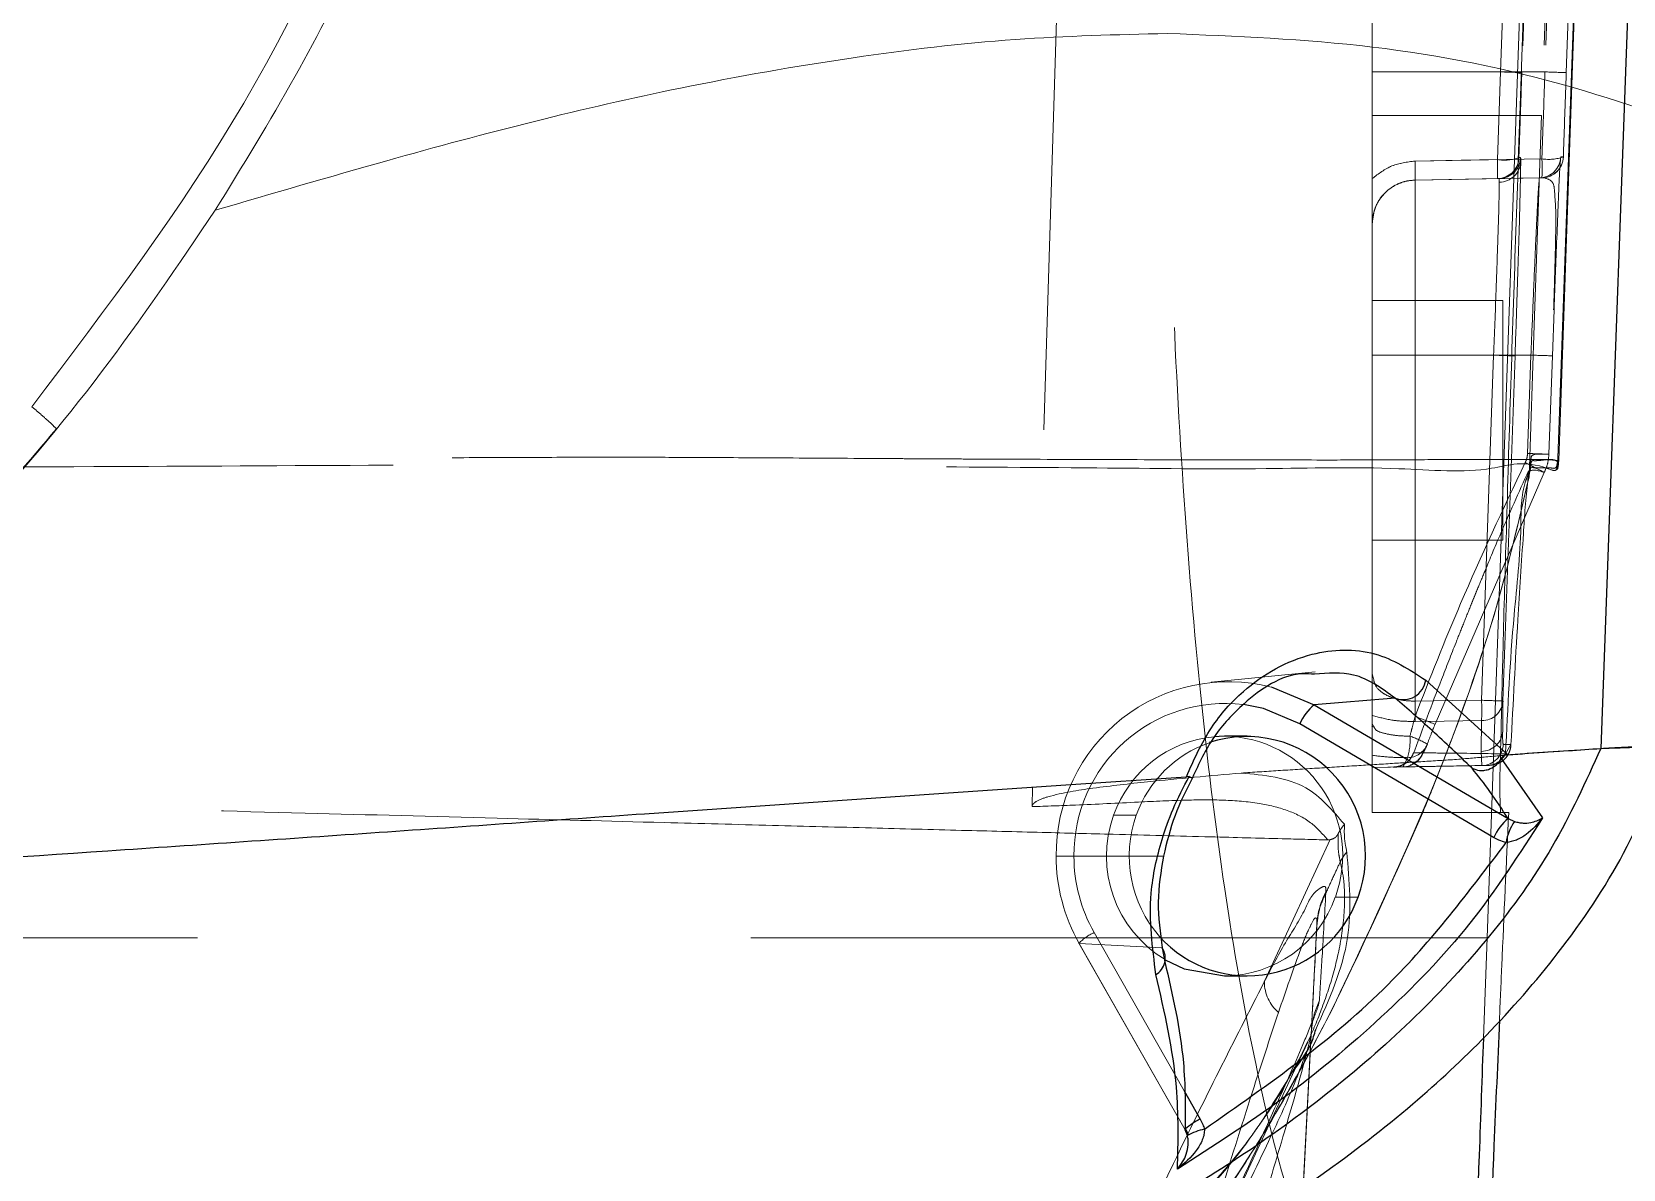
# Model space of a CAD drawing. Header units: millimetres. Extents: x 126 to 938, y 244 to 707.
# Drawn here: x 789.535 to 791.362, y 558.628 to 559.933 of the extents above; entities that cross this region are included whole.
import ezdxf

# ---------------------------------------------------------------- set-up
doc = ezdxf.new("R2010")
doc.units = ezdxf.units.MM
doc.linetypes.add('HIDDEN', pattern=[1.905, 1.27, -0.635])

msp = doc.modelspace()

# ---------------------------------------------------------------- linework, layer by layer
at = {"color": 7, "linetype": 'HIDDEN', "lineweight": 18}
for p, q in [((791.0737, 559.8373), (791.0737, 562.5373)), ((791.0737, 562.5373), (791.0737, 559.8373)), ((791.0737, 562.4873), (791.0737, 559.8873)), ((791.0737, 559.8873), (791.0737, 562.4873)), ((791.2208, 559.8873), (791.2662, 561.1873)), ((791.2908, 561.1864), (791.2454, 559.8864)), ((791.3152, 561.1873), (791.2536, 559.4216)), ((791.3152, 561.1873), (791.2681, 559.8373)), ((791.3172, 561.1873), (791.2718, 559.8873)), ((791.2877, 559.4413), (791.3487, 561.1873)), ((791.2964, 559.8864), (791.3418, 561.1864)), ((790.7361, 560.746), (790.6839, 559.0663)), ((791.2054, 558.8936), (791.2522, 560.2203)), ((791.2485, 559.9925), (791.2431, 559.8373)), ((791.0737, 559.8873), (791.2208, 559.8873)), ((791.0737, 559.8873), (791.0737, 559.7648)), ((791.0737, 559.7648), (791.0737, 559.8873)), ((791.0737, 559.8873), (791.2718, 559.8873)), ((791.2175, 559.7866), (791.2208, 559.8873)), ((791.0737, 559.0373), (791.0737, 559.8373)), ((791.2431, 559.8373), (791.0737, 559.8373)), ((791.2681, 559.8373), (791.0737, 559.8373)), ((791.0737, 559.8373), (791.0737, 559.0373)), ((791.242, 559.7889), (791.2439, 559.7889)), ((791.2868, 559.4436), (791.2987, 559.7765)), ((791.29, 559.7897), (791.293, 559.7898)), ((791.0737, 559.7648), (791.0737, 559.7131)), ((791.0737, 559.7131), (791.0737, 559.7648)), ((791.2194, 559.7648), (791.1228, 559.7631)), ((791.1228, 559.7631), (791.1228, 559.5623)), ((791.1228, 559.5623), (791.1228, 559.7631)), ((791.2194, 559.7648), (791.2175, 559.7648)), ((791.2195, 559.7607), (791.2194, 559.7648)), ((791.2684, 559.7657), (791.2655, 559.7656)), ((791.0737, 559.5623), (791.0737, 559.7131)), ((791.0737, 559.7131), (791.0737, 559.5623)), ((791.0737, 559.6248), (791.2237, 559.6248)), ((791.0737, 559.3498), (791.0737, 559.6248)), ((791.0737, 559.6248), (791.0737, 559.3498)), ((791.0737, 559.6248), (791.2237, 559.6248)), ((791.0737, 559.6248), (791.0737, 559.3498)), ((791.0737, 559.3498), (791.0737, 559.6248)), ((791.2237, 559.6248), (791.2237, 559.3498)), ((791.2237, 559.3498), (791.2237, 559.6248)), ((791.2237, 559.6248), (791.2237, 559.3498)), ((791.2237, 559.3498), (791.2237, 559.6248)), ((791.2804, 559.5614), (791.2823, 559.6143)), ((791.1228, 559.5623), (791.0737, 559.5623)), ((791.0737, 559.1968), (791.0737, 559.5623)), ((791.0737, 559.5623), (791.1228, 559.5623)), ((791.0737, 559.5623), (791.0737, 559.1396)), ((791.213, 559.5623), (791.1228, 559.5623)), ((791.1228, 559.5623), (791.1228, 559.1651)), ((791.2558, 559.5623), (791.1228, 559.5623)), ((791.1228, 559.1476), (791.1228, 559.5623)), ((791.1992, 559.1661), (791.213, 559.5623)), ((791.2376, 559.5614), (791.2237, 559.1652)), ((791.2558, 559.5623), (791.2519, 559.4493)), ((791.2764, 559.4484), (791.2804, 559.5614)), ((791.2868, 559.4436), (791.2868, 559.4426)), ((791.2868, 559.4426), (791.2868, 559.4426)), ((791.1457, 559.1385), (791.2711, 559.4276)), ((791.0737, 559.3498), (791.2237, 559.3498)), ((791.0737, 559.3498), (791.2237, 559.3498)), ((791.008, 559.1987), (790.8888, 559.1867)), ((791.0737, 559.1968), (791.0753, 559.1905)), ((791.0737, 559.1968), (791.0737, 559.1488)), ((791.0744, 559.1363), (791.0732, 559.1351)), ((791.0737, 559.1488), (791.0737, 559.089)), ((791.0753, 559.1365), (791.0737, 559.1396)), ((791.0737, 559.1029), (791.0737, 559.1396)), ((791.1988, 559.1073), (791.1992, 559.1427)), ((791.0737, 559.089), (791.0737, 559.1029)), ((791.114, 559.1002), (791.1092, 559.0896)), ((791.122, 559.1057), (791.1216, 559.1057)), ((791.1994, 559.0912), (791.1988, 559.1073)), ((791.2239, 559.1153), (791.2329, 559.1155)), ((791.2329, 559.1155), (791.2267, 559.1045)), ((791.0737, 559.089), (791.1994, 559.0912)), ((791.0737, 559.089), (791.1092, 559.0896)), ((791.2084, 559.0913), (791.1994, 559.0912)), ((790.6839, 559.0663), (790.6832, 559.044)), ((790.7768, 559.0343), (790.8029, 559.0343)), ((791.2209, 559.0373), (791.0737, 559.0373)), ((791.1317, 559.0373), (791.0737, 559.0373)), ((791.2303, 559.0373), (791.1317, 559.0373)), ((791.2209, 559.0373), (791.2303, 559.0373)), ((790.7313, 558.9873), (790.7106, 558.9873)), ((790.7109, 558.9873), (790.834, 558.9873)), ((791.0313, 558.9402), (791.0574, 558.9402)), ((790.7544, 558.8995), (790.8578, 558.7177)), ((790.9737, 558.2123), (791.0102, 558.9091)), ((788.4554, 558.8936), (791.2054, 558.8936)), ((790.8588, 558.6731), (790.737, 558.8872)), ((790.8327, 558.8818), (790.7374, 558.887)), ((790.8591, 558.673), (790.7374, 558.887)), ((790.8327, 558.8818), (790.8356, 558.866)), ((791.2054, 558.8936), (791.2012, 558.7784)), ((791.0037, 558.7848), (790.9944, 558.6078)), ((790.8917, 558.5427), (790.9874, 558.7479))]:
    msp.add_line(p, q, dxfattribs=at)
at = {"color": 7, "linetype": 'Continuous', "lineweight": 25}
for p, q in [((791.135, 559.1893), (791.2294, 559.1036)), ((791.0999, 559.1685), (791.007, 559.1608)), ((791.007, 559.1608), (791.2296, 559.0303)), ((791.213, 559.0087), (790.9904, 559.1392)), ((790.9301, 559.1248), (790.9041, 559.1248)), ((791.2218, 559.0993), (791.2689, 559.031)), ((790.8636, 559.0787), (790.8602, 559.0784)), ((791.2296, 559.0303), (791.237, 559.027)), ((790.9041, 558.8498), (790.9301, 558.8498)), ((790.9874, 558.7479), (790.9997, 558.7741)), ((790.8578, 558.7177), (790.8762, 558.6855)), ((790.8594, 558.6742), (790.8591, 558.6738)), ((790.8615, 558.6667), (790.8591, 558.673))]:
    msp.add_line(p, q, dxfattribs=at)
at = {"color": 7, "linetype": 'HIDDEN', "lineweight": 18, "flags": 128}
for points in [[(791.2865, 559.4439), (791.3213, 560.4202), (791.3486, 561.1873)], [(791.2681, 559.8373), (791.2639, 559.716), (791.2597, 559.5966), (791.2536, 559.4223)], [(791.2684, 559.7875), (791.1869, 559.7861), (791.1228, 559.7849)], [(791.1228, 559.7849), (791.1758, 559.7858), (791.2175, 559.7866)], [(791.1228, 559.7631), (791.2044, 559.7645), (791.2684, 559.7657)], [(791.2655, 559.7656), (791.2194, 559.7648), (791.1228, 559.7631)], [(791.2175, 559.7648), (791.1645, 559.7638), (791.1228, 559.7631)], [(791.1228, 559.1651), (791.1656, 559.1657), (791.1992, 559.1661)], [(791.1992, 559.1427), (791.1564, 559.1422), (791.1228, 559.1418)], [(791.0254, 559.0061), (790.9831, 558.9146), (790.9498, 558.8428)], [(790.8591, 558.6738), (790.8589, 558.6736), (790.8588, 558.6731)]]:
    msp.add_lwpolyline(points, dxfattribs=at)
at = {"color": 7, "linetype": 'Continuous', "lineweight": 25, "flags": 128}
for points in [[(791.4114, 561.1873), (791.3692, 560.0245), (791.336, 559.1108)], [(790.9575, 559.1814), (790.9594, 559.1809), (791.007, 559.1608)], [(790.9904, 559.1392), (790.9488, 559.1567), (790.9258, 559.1613)], [(790.9041, 559.1248), (790.8981, 559.1246), (790.8923, 559.1242)], [(790.2384, 559.0359), (790.5704, 559.0586), (790.7219, 559.069), (790.8602, 559.0784)], [(790.8361, 558.8683), (790.8577, 558.858), (790.9041, 558.8498)]]:
    msp.add_lwpolyline(points, dxfattribs=at)
at = {"color": 7, "linetype": 'HIDDEN', "lineweight": 18}
for centre, radius, start, end in [((787.4737, 561.1873), 5.5, 270, 90), ((787.4737, 561.1873), 5.5, 270, 90), ((790.8715, 549.6886), 10.2047, 87.90053, 88.03843), ((790.5307, 538.6261), 21.2741, 87.93738, 88.00355), ((790.7838, 559.774), 0.3393, 358.1595, 1.8405), ((790.7838, 559.774), 0.3393, 358.1595, 1.8405), ((791.2251, 559.8376), 0.0516, 261.5108, 289.1439), ((791.217, 559.7898), 0.025, 271.0159, 358.0018), ((790.8768, 559.7757), 0.3408, 358.1639, 1.8361), ((791.2189, 559.7898), 0.025, 271.0303, 357.9733), ((791.2193, 559.7855), 0.0248, 270.4464, 357.3137), ((791.265, 559.7906), 0.025, 271.0021, 358.0015), ((791.268, 559.7906), 0.025, 270.9879, 358.0157), ((791.2762, 559.8374), 0.0505, 261.1447, 289.3997), ((791.268, 559.7907), 0.025, 271.0084, 357.9386), ((790.9273, 559.7766), 0.3413, 358.1652, 1.8348), ((791.1237, 559.7131), 0.05, 91.0003, 179.9989), ((791.1237, 559.7131), 0.05, 91.0003, 179.9989), ((790.8779, 549.7621), 9.8058, 87.89773, 88.04123), ((790.5071, 538.0957), 21.4796, 87.93672, 88.00224), ((790.5031, 537.9828), 21.4796, 87.93672, 88.00224), ((790.913, 558.7613), 0.7564, 61.7456, 63.6099), ((790.9088, 558.9895), 0.1979, 75.7562, 180.661), ((790.9051, 558.9887), 0.1738, 83.1785, 180.4691), ((790.4497, 559.1535), 0.6733, 359.0055, 0.9945), ((790.4044, 559.1544), 0.7949, 359.1574, 0.8426), ((790.8415, 548.7313), 10.4409, 87.90209, 88.03687), ((791.1996, 559.1669), 0.0242, 269.0691, 355.9694), ((790.7829, 558.2596), 0.9508, 67.5684, 69.0505), ((790.9048, 558.9891), 0.1357, 95.2715, 160.5529), ((790.9027, 558.9877), 0.1371, 339.7519, 89.4251), ((791.0495, 559.1204), 0.0676, 342.6099, 3.7777), ((791.0833, 559.0241), 0.1062, 59.7125, 71.5417), ((791.1987, 559.1321), 0.0247, 270.4035, 357.3843), ((790.9312, 558.9888), 0.1361, 109.0815, 160.5013), ((791.1087, 559.1146), 0.025, 271.0064, 338.9175), ((791.114, 559.1248), 0.0246, 270.0577, 338.6623), ((791.199, 559.1162), 0.025, 271.0078, 358.0099), ((791.205, 559.1157), 0.0244, 271.2431, 332.6631), ((791.2079, 559.1163), 0.025, 270.9969, 358.0209), ((790.9069, 558.9872), 0.1383, 160.0905, 239.2127), ((790.9337, 558.9873), 0.139, 160.2322, 221.5469), ((790.9136, 558.9871), 0.2027, 179.9666, 209.5939), ((790.9089, 558.9872), 0.1776, 179.982, 209.5733), ((790.9036, 558.9851), 0.1353, 270.1848, 340.6429), ((791.0992, 558.9044), 0.0891, 152.0515, 176.9612), ((790.7798, 558.8455), 0.0597, 115.1183, 135.7001), ((790.7373, 558.8874), 0.000367, 217.1855, 276.4173), ((790.9956, 558.8428), 0.0457, 180.063, 229.7948)]:
    msp.add_arc(centre, radius, start, end, dxfattribs=at)
at = {"color": 7, "linetype": 'Continuous', "lineweight": 25}
for centre, radius, start, end in [((791.1093, 559.1928), 0.026, 248.8254, 352.3475), ((791.0453, 559.1144), 0.0602, 129.4755, 155.647), ((790.9295, 558.9879), 0.1365, 339.5433, 108.2858), ((791.2679, 558.9839), 0.0602, 129.4794, 155.6584), ((791.2828, 558.9945), 0.0561, 144.7133, 171.4985), ((790.9302, 558.9846), 0.1347, 221.6914, 340.7542), ((790.814, 558.8701), 0.0221, 301.0116, 31.9783), ((790.9188, 558.604), 0.092, 117.6201, 130.2109), ((790.8591, 558.6733), 0.000367, 217.1855, 276.4173), ((790.8979, 558.5971), 0.0785, 102.3326, 117.5495)]:
    msp.add_arc(centre, radius, start, end, dxfattribs=at)
at = {"color": 7, "linetype": 'HIDDEN', "lineweight": 18}
for points, knots in [([(790.1737, 561.1866), (790.1725, 561.1255), (790.17, 561.0021), (790.1504, 560.8188), (790.1193, 560.6374), (790.0753, 560.4571), (790.0292, 560.3121), (789.987, 560.1994), (789.9538, 560.1186), (789.9158, 560.0344), (789.8728, 559.9472), (789.835, 559.8773), (789.8045, 559.8242), (789.7828, 559.7876), (789.7585, 559.7483), (789.7315, 559.7063), (789.6939, 559.6501), (789.6506, 559.5892), (789.6072, 559.5322), (789.5808, 559.4989), (789.5684, 559.4836), (789.565, 559.4795), (789.564, 559.4782), (789.5636, 559.4778), (789.5635, 559.4777)], [0, 0, 0, 0, 0.09905, 0.199946, 0.298646, 0.397259, 0.500536, 0.545086, 0.59231, 0.642205, 0.694771, 0.750009, 0.770992, 0.793978, 0.818967, 0.845953, 0.874946, 0.928484, 0.967175, 0.991013, 0.997363, 0.999146, 0.999687, 1, 1, 1, 1]), ([(789.7456, 559.7284), (789.777, 559.7792), (789.8374, 559.8774), (789.9129, 560.026), (789.975, 560.167), (790.0248, 560.2994), (790.0922, 560.5108), (790.1584, 560.8051), (790.1687, 561.0621), (790.1737, 561.1873)], [0, 0, 0, 0, 0.11628, 0.22439, 0.324329, 0.4161, 0.4997, 0.756528, 1, 1, 1, 1]), ([(791.3486, 561.1873), (791.3371, 560.8616), (791.3166, 560.28), (791.2959, 559.6985), (791.2868, 559.4426)], [0, 0, 0, 0, 0.56, 1, 1, 1, 1]), ([(793.439, 560.8931), (793.4252, 560.712), (793.3976, 560.3497), (793.2937, 559.8137), (793.1447, 559.2888), (792.9472, 558.7796), (792.7057, 558.2929), (792.4223, 557.8326), (792.1003, 557.4018), (791.7405, 557.0011), (791.3427, 556.6315), (790.9093, 556.2969), (790.4405, 555.9995), (789.9352, 555.7417), (789.3938, 555.529), (788.8261, 555.3706), (788.2459, 555.2662), (787.8561, 555.2435), (787.6612, 555.2321)], [0, 0, 0, 0, 0.061266, 0.122548, 0.183856, 0.245203, 0.306595, 0.366948, 0.427369, 0.487864, 0.548446, 0.610363, 0.672391, 0.735529, 0.801529, 0.86833, 0.934165, 1, 1, 1, 1]), ([(789.5353, 559.503), (789.6212, 559.6163), (789.793, 559.8427), (789.9063, 560.1033), (789.9629, 560.2335)], [0, 0, 0, 0, 0.500334, 1, 1, 1, 1]), ([(789.7456, 559.7284), (789.8112, 559.7476), (789.933, 559.7833), (790.1108, 559.8313), (790.2892, 559.8722), (790.4732, 559.9046), (790.6597, 559.927), (790.7802, 559.93), (790.8384, 559.9314)], [0, 0, 0, 0, 0.183865, 0.341283, 0.495419, 0.675837, 0.84373, 1, 1, 1, 1]), ([(791.1155, 558.3873), (791.0997, 558.3928), (791.0583, 558.4075), (791.0176, 558.4869), (790.9742, 558.5988), (790.9356, 558.76), (790.9013, 558.9574), (790.874, 559.1845), (790.8543, 559.4287), (790.8418, 559.6798), (790.8395, 559.8481), (790.8384, 559.9314)], [0, 0, 0, 0, 0.030366, 0.07988, 0.155715, 0.258927, 0.386708, 0.530611, 0.685663, 0.844388, 1, 1, 1, 1]), ([(790.8384, 559.9314), (790.9171, 559.9283), (791.0742, 559.922), (791.3005, 559.8768), (791.4417, 559.8236), (791.5094, 559.7981)], [0, 0, 0, 0, 0.343109, 0.684757, 1, 1, 1, 1]), ([(791.2454, 559.8864), (791.2447, 559.8682), (791.2436, 559.8357), (791.2425, 559.8032), (791.242, 559.7889)], [0, 0, 0, 0, 0.561048, 1, 1, 1, 1]), ([(791.2718, 559.8873), (791.2712, 559.8686), (791.2701, 559.8353), (791.2689, 559.8021), (791.2684, 559.7875)], [0, 0, 0, 0, 0.561127, 1, 1, 1, 1]), ([(791.293, 559.7898), (791.2936, 559.8078), (791.2947, 559.84), (791.2959, 559.8722), (791.2964, 559.8864)], [0, 0, 0, 0, 0.559109, 1, 1, 1, 1]), ([(791.2431, 559.8373), (791.2412, 559.7828), (791.2374, 559.6729), (791.2321, 559.5108), (791.2275, 559.359), (791.2236, 559.2283), (791.2217, 559.1299), (791.2197, 559.0696), (791.2206, 559.0434), (791.2209, 559.0373)], [0, 0, 0, 0, 0.204303, 0.412231, 0.607659, 0.773792, 0.902086, 0.97679, 1, 1, 1, 1]), ([(791.0737, 559.7648), (791.0809, 559.7704), (791.0954, 559.7817), (791.1137, 559.7838), (791.1228, 559.7849)], [0, 0, 0, 0, 0.499455, 1, 1, 1, 1]), ([(791.1228, 559.7849), (791.1137, 559.7838), (791.0954, 559.7817), (791.0809, 559.7704), (791.0737, 559.7648)], [0, 0, 0, 0, 0.501472, 1, 1, 1, 1]), ([(791.2441, 559.7843), (791.2439, 559.7736), (791.2434, 559.7421), (791.2418, 559.6895), (791.2398, 559.6259), (791.2383, 559.5831), (791.2376, 559.5614)], [0, 0, 0, 0, 0.143542, 0.424435, 0.707499, 1, 1, 1, 1]), ([(791.2439, 559.7889), (791.244, 559.7884), (791.2441, 559.7869), (791.2441, 559.7854), (791.2441, 559.7843)], [0, 0, 0, 0, 0.31482, 1, 1, 1, 1]), ([(791.2823, 559.6143), (791.2828, 559.628), (791.2843, 559.6693), (791.2867, 559.7236), (791.2883, 559.7684), (791.2897, 559.7856), (791.29, 559.7897)], [0, 0, 0, 0, 0.234594, 0.705213, 0.929757, 1, 1, 1, 1]), ([(791.1228, 559.7631), (791.1194, 559.7628), (791.1127, 559.7623), (791.1002, 559.758), (791.0868, 559.7486), (791.0758, 559.7322), (791.0744, 559.7194), (791.0737, 559.7131)], [0, 0, 0, 0, 0.132375, 0.261497, 0.507799, 0.756295, 1, 1, 1, 1]), ([(791.0737, 559.7131), (791.0744, 559.7194), (791.0758, 559.7322), (791.0868, 559.7486), (791.1002, 559.758), (791.1127, 559.7623), (791.1194, 559.7628), (791.1228, 559.7631)], [0, 0, 0, 0, 0.243118, 0.491745, 0.738308, 0.867309, 1, 1, 1, 1]), ([(791.213, 559.5623), (791.214, 559.587), (791.2156, 559.6297), (791.2176, 559.6877), (791.219, 559.7291), (791.2194, 559.7526), (791.2195, 559.7607)], [0, 0, 0, 0, 0.3740214, 0.6458419, 0.8771942, 1, 1, 1, 1]), ([(791.2655, 559.7656), (791.265, 559.7609), (791.2641, 559.75), (791.2632, 559.7301), (791.2615, 559.6982), (791.2598, 559.6587), (791.2578, 559.6108), (791.2565, 559.5797), (791.2558, 559.5623)], [0, 0, 0, 0, 0.0698, 0.161661, 0.293421, 0.540544, 0.742969, 1, 1, 1, 1]), ([(791.2818, 559.6143), (791.2823, 559.63), (791.2833, 559.6585), (791.2841, 559.6966), (791.2847, 559.7265), (791.2831, 559.7459), (791.2822, 559.7624), (791.274, 559.7648), (791.2699, 559.7661)], [0, 0, 0, 0, 0.295987, 0.54, 0.725094, 0.85149, 0.926758, 1, 1, 1, 1]), ([(787.4737, 558.4873), (787.5308, 558.4883), (787.6445, 558.4904), (787.8129, 558.507), (787.978, 558.533), (788.1445, 558.57), (788.3031, 558.616), (788.4596, 558.672), (788.6083, 558.7353), (788.7517, 558.8071), (788.8824, 558.8824), (789.0001, 558.9587), (789.1089, 559.0374), (789.2091, 559.1175), (789.3307, 559.2244), (789.4688, 559.3634), (789.6179, 559.5397), (789.7033, 559.6658), (789.7456, 559.7284)], [0, 0, 0, 0, 0.063464, 0.126279, 0.187958, 0.249013, 0.31576, 0.371319, 0.433719, 0.495219, 0.549377, 0.601316, 0.651031, 0.698528, 0.743805, 0.830897, 0.91608, 1, 1, 1, 1]), ([(789.5635, 559.4777), (789.5616, 559.4795), (789.5575, 559.4836), (789.5507, 559.4898), (789.5431, 559.4964), (789.5379, 559.5008), (789.5353, 559.503)], [0, 0, 0, 0, 0.208374, 0.45901, 0.729867, 1, 1, 1, 1]), ([(789.5635, 559.4777), (789.5318, 559.4401), (789.4663, 559.3626), (789.3617, 559.2553), (789.2498, 559.1517), (789.1521, 559.0712), (789.0674, 559.0072), (788.999, 558.9588), (788.9272, 558.9113), (788.8535, 558.8659), (788.7811, 558.8244), (788.7062, 558.7845), (788.6251, 558.7444), (788.5368, 558.7047), (788.4462, 558.6679), (788.3515, 558.6332), (788.2554, 558.6022), (788.1603, 558.5755), (788.0356, 558.545), (787.876, 558.5151), (787.676, 558.4916), (787.5415, 558.4887), (787.4737, 558.4873)], [0, 0, 0, 0, 0.061702, 0.127333, 0.187965, 0.253103, 0.286148, 0.321209, 0.358287, 0.394198, 0.429917, 0.463031, 0.500775, 0.543367, 0.584603, 0.623452, 0.670005, 0.711345, 0.747462, 0.831147, 0.914962, 1, 1, 1, 1]), ([(791.2519, 559.4493), (791.2517, 559.4473), (791.2514, 559.4436), (791.2499, 559.4403), (791.2492, 559.4389)], [0, 0, 0, 0, 0.559502, 1, 1, 1, 1]), ([(791.256, 559.4442), (791.256, 559.4446), (791.2562, 559.4464), (791.2589, 559.4484), (791.266, 559.4487), (791.2717, 559.4486), (791.2764, 559.4484)], [0, 0, 0, 0, 0.053133, 0.236691, 0.371785, 1, 1, 1, 1]), ([(791.2711, 559.4276), (791.2725, 559.4309), (791.2755, 559.4376), (791.2761, 559.4448), (791.2764, 559.4484)], [0, 0, 0, 0, 0.5001059, 1, 1, 1, 1]), ([(791.2877, 559.4413), (791.2871, 559.4413), (791.2846, 559.4413), (791.279, 559.4422), (791.2698, 559.4423), (791.2574, 559.4426), (791.2412, 559.4426), (791.2205, 559.4426), (791.188, 559.4425), (791.1417, 559.4423), (791.0836, 559.4419), (791.0105, 559.4418), (790.9146, 559.442), (790.7968, 559.4422), (790.7004, 559.4426), (790.6371, 559.4428), (790.6062, 559.443), (790.5762, 559.4431), (790.5473, 559.4433), (790.5195, 559.4435), (790.4642, 559.4438), (790.3874, 559.4443), (790.2958, 559.4448), (790.2109, 559.4451), (790.1229, 559.4449), (790.0208, 559.4445), (789.8889, 559.4436), (789.7366, 559.4425), (789.5529, 559.4416), (789.3798, 559.4409), (789.245, 559.4404), (789.1633, 559.4402), (789.1153, 559.4401), (789.0675, 559.44), (789.0197, 559.4399), (788.9721, 559.4399), (788.9247, 559.4398), (788.8774, 559.4399), (788.8457, 559.4398), (788.8274, 559.4399), (788.8183, 559.4399), (788.7846, 559.44), (788.7413, 559.44), (788.691, 559.4401), (788.6501, 559.4402), (788.6037, 559.4402), (788.5518, 559.4403), (788.4943, 559.4404), (788.4242, 559.4405), (788.3402, 559.4406), (788.2415, 559.4406), (788.1341, 559.4405), (788.029, 559.4403), (787.9265, 559.4402), (787.8267, 559.4402), (787.7187, 559.4403), (787.6323, 559.4404), (787.5686, 559.4405), (787.5288, 559.4405), (787.4841, 559.4405), (787.4346, 559.4405), (787.3802, 559.4404), (787.321, 559.4403), (787.257, 559.4401), (787.1946, 559.4399), (787.1243, 559.4399), (787.0368, 559.44), (786.9167, 559.4403), (786.8257, 559.4405), (786.7748, 559.4407)], [0, 0, 0, 0, 0.000425, 0.00167, 0.00374, 0.006506, 0.009966, 0.014497, 0.02026, 0.031553, 0.045281, 0.058911, 0.080135, 0.109044, 0.137192, 0.144237, 0.151094, 0.15774, 0.164159, 0.170327, 0.176223, 0.200903, 0.221428, 0.237097, 0.257336, 0.279913, 0.304963, 0.345022, 0.381203, 0.427068, 0.460102, 0.470756, 0.48139, 0.491998, 0.50258, 0.513128, 0.523641, 0.534112, 0.54454, 0.544733, 0.546281, 0.550613, 0.567141, 0.57501, 0.584076, 0.594348, 0.605842, 0.618571, 0.632544, 0.652496, 0.674362, 0.698164, 0.723908, 0.744203, 0.766317, 0.790257, 0.816012, 0.823757, 0.832577, 0.842477, 0.85345, 0.865498, 0.878615, 0.892797, 0.908042, 0.920126, 0.939533, 0.966197, 1, 1, 1, 1]), ([(786.7749, 559.4344), (786.9152, 559.4341), (787.196, 559.4336), (787.6172, 559.4349), (788.037, 559.4342), (788.4499, 559.4347), (788.8505, 559.4329), (789.2342, 559.4333), (789.5965, 559.4339), (789.9327, 559.436), (790.2383, 559.4371), (790.5101, 559.434), (790.7439, 559.4333), (790.9388, 559.4305), (791.0866, 559.4352), (791.2017, 559.4248), (791.2501, 559.4433), (791.2847, 559.4281), (791.2853, 559.432), (791.2854, 559.4326)], [0, 0, 0, 0, 0.093297, 0.1866601, 0.2801076, 0.3724031, 0.4612059, 0.5464837, 0.6275474, 0.7021224, 0.7700409, 0.8307979, 0.8827398, 0.925782, 0.9595734, 0.9831819, 0.9975507, 0.999659, 1, 1, 1, 1]), ([(791.2531, 559.4295), (791.2419, 559.4047), (791.2248, 559.3669), (791.206, 559.3218), (791.1963, 559.2983), (791.1907, 559.2847), (791.1852, 559.2709), (791.1782, 559.2535), (791.167, 559.2254), (791.1475, 559.1754), (791.1312, 559.1323), (791.1204, 559.1034)], [0, 0, 0, 0, 0.231587, 0.353842, 0.416235, 0.447698, 0.479333, 0.543062, 0.607345, 0.737187, 1, 1, 1, 1]), ([(791.2492, 559.4389), (791.2238, 559.3853), (791.1785, 559.2895), (791.1398, 559.191), (791.1228, 559.1476)], [0, 0, 0, 0, 0.559967, 1, 1, 1, 1]), ([(791.2329, 559.1155), (791.2354, 559.1631), (791.2395, 559.2438), (791.2464, 559.3445), (791.2502, 559.4067), (791.2547, 559.4354), (791.256, 559.4442)], [0, 0, 0, 0, 0.434078, 0.735173, 0.919608, 1, 1, 1, 1]), ([(791.2711, 559.4276), (791.2636, 559.4299), (791.2545, 559.4328), (791.2525, 559.4255), (791.2521, 559.4242)], [0, 0, 0, 0, 0.823013, 1, 1, 1, 1]), ([(791.2862, 559.4386), (791.286, 559.4364), (791.2857, 559.4335), (791.2826, 559.4321), (791.2812, 559.4325), (791.28, 559.4326), (791.2788, 559.4327), (791.2775, 559.4328), (791.2762, 559.4329), (791.2746, 559.4329), (791.2732, 559.4329), (791.2722, 559.4329), (791.2716, 559.4329), (791.271, 559.4329), (791.2704, 559.4329), (791.2698, 559.4329), (791.2685, 559.4329), (791.2666, 559.4328), (791.264, 559.4328), (791.2617, 559.4328), (791.2596, 559.4329), (791.2581, 559.4332), (791.257, 559.4339), (791.2557, 559.4335), (791.2553, 559.4316), (791.2546, 559.4293), (791.2541, 559.4265), (791.2536, 559.4236), (791.2535, 559.4227), (791.2534, 559.4214), (791.2534, 559.4216), (791.2535, 559.4216)], [0, 0, 0, 0, 0.128789, 0.166707, 0.192968, 0.218864, 0.246003, 0.273597, 0.297075, 0.333798, 0.375347, 0.387072, 0.399053, 0.411288, 0.424035, 0.437037, 0.450294, 0.508936, 0.562979, 0.613192, 0.659193, 0.693658, 0.714912, 0.735115, 0.770682, 0.825834, 0.895246, 0.954963, 0.991416, 0.998175, 1, 1, 1, 1]), ([(791.2536, 559.4216), (791.2538, 559.4246), (791.2542, 559.4297), (791.2554, 559.4359), (791.256, 559.4399), (791.258, 559.4415), (791.2595, 559.4409), (791.2612, 559.441), (791.2639, 559.4412), (791.266, 559.4414), (791.2676, 559.4415), (791.268, 559.4416), (791.2684, 559.4416), (791.2688, 559.4417), (791.2692, 559.4417), (791.2696, 559.4418), (791.27, 559.4418), (791.2714, 559.442), (791.2738, 559.4423), (791.2769, 559.4424), (791.2796, 559.4424), (791.2818, 559.4421), (791.2836, 559.4416), (791.285, 559.4408), (791.286, 559.4398), (791.2862, 559.439), (791.2863, 559.4386)], [0, 0, 0, 0, 0.1776313, 0.3032604, 0.3784616, 0.412702, 0.4300014, 0.4692171, 0.5112864, 0.5904109, 0.5980032, 0.6058433, 0.6136701, 0.6215102, 0.6291163, 0.6369564, 0.6447965, 0.6526366, 0.7233124, 0.7851762, 0.8377937, 0.8820727, 0.918715, 0.9488175, 0.9747109, 1, 1, 1, 1]), ([(791.2868, 559.4426), (791.2866, 559.4407), (791.2864, 559.4373), (791.2857, 559.434), (791.2854, 559.4326)], [0, 0, 0, 0, 0.56028, 1, 1, 1, 1]), ([(791.2854, 559.4326), (791.2854, 559.4333), (791.2854, 559.4353), (791.2859, 559.4373), (791.2862, 559.4386)], [0, 0, 0, 0, 0.346805, 1, 1, 1, 1]), ([(791.2863, 559.4311), (791.2867, 559.4328), (791.2874, 559.4362), (791.2876, 559.4396), (791.2877, 559.4413)], [0, 0, 0, 0, 0.4994623, 1, 1, 1, 1]), ([(791.2865, 559.4439), (791.2866, 559.4442), (791.2869, 559.445), (791.2868, 559.4441), (791.2868, 559.4436)], [0, 0, 0, 0, 0.421165, 1, 1, 1, 1]), ([(791.2868, 559.4426), (791.2871, 559.4425), (791.2877, 559.4422), (791.2877, 559.4416), (791.2877, 559.4413)], [0, 0, 0, 0, 0.559243, 1, 1, 1, 1]), ([(791.2535, 559.4216), (791.241, 559.3688), (791.2162, 559.2631), (791.1443, 559.058), (791.0747, 558.9107), (791.0283, 558.8126)], [0, 0, 0, 0, 0.249926, 0.499949, 1, 1, 1, 1]), ([(791.2536, 559.4223), (791.2412, 559.369), (791.219, 559.274), (791.178, 559.1555), (791.1494, 559.0806), (791.1353, 559.0461), (791.1317, 559.0373)], [0, 0, 0, 0, 0.4052631, 0.7235997, 0.9289231, 1, 1, 1, 1]), ([(791.2521, 559.4242), (791.252, 559.4238), (791.2512, 559.4216), (791.244, 559.4032), (791.2456, 559.3484), (791.2333, 559.2452), (791.2292, 559.1577), (791.2267, 559.1045)], [0, 0, 0, 0, 0.004147, 0.021963, 0.183712, 0.502884, 1, 1, 1, 1]), ([(791.0753, 559.1905), (791.0756, 559.1884), (791.0768, 559.1817), (791.0846, 559.1748), (791.094, 559.1698), (791.103, 559.167), (791.1127, 559.1653), (791.1194, 559.1652), (791.1228, 559.1651)], [0, 0, 0, 0, 0.104737, 0.344553, 0.493662, 0.654483, 0.824578, 1, 1, 1, 1]), ([(791.0226, 559.0058), (791.0052, 559.0063), (790.9605, 559.0074), (790.8784, 559.0096), (790.7866, 559.012), (790.6912, 559.0145), (790.5988, 559.0169), (790.4956, 559.0196), (790.3818, 559.0226), (790.2385, 559.0263), (790.0598, 559.031), (789.8392, 559.0369), (789.6487, 559.0418), (789.4965, 559.0458), (789.3908, 559.0486), (789.2809, 559.0515), (789.1668, 559.0545), (789.0486, 559.0575), (788.9262, 559.0607), (788.7998, 559.064), (788.6456, 559.068), (788.4499, 559.0732), (788.2731, 559.0778), (788.1393, 559.0813), (788.0626, 559.0833), (787.9827, 559.0854), (787.8997, 559.0876), (787.8135, 559.0898), (787.6599, 559.0939), (787.4537, 559.0992), (787.2096, 559.1056), (787.0359, 559.1101), (786.9214, 559.1131), (786.8548, 559.1149), (786.7958, 559.1164), (786.7443, 559.1178), (786.7002, 559.119), (786.6635, 559.1199), (786.5253, 559.1236), (786.292, 559.1297), (785.9706, 559.1381), (785.6771, 559.1457), (785.412, 559.1527), (785.1751, 559.1589), (785.0266, 559.1628), (784.9569, 559.1646)], [0, 0, 0, 0, 0.008622, 0.022127, 0.040581, 0.05404, 0.069283, 0.0863, 0.10507, 0.12557, 0.157174, 0.193479, 0.234656, 0.251375, 0.268793, 0.286911, 0.305721, 0.325221, 0.3454, 0.366244, 0.387742, 0.421644, 0.463064, 0.475176, 0.487817, 0.500985, 0.514679, 0.528894, 0.54363, 0.59062, 0.630898, 0.664326, 0.676552, 0.687524, 0.697252, 0.705744, 0.713006, 0.719048, 0.723878, 0.781375, 0.834436, 0.882847, 0.926537, 0.965544, 1, 1, 1, 1]), ([(791.2237, 559.1652), (791.2236, 559.158), (791.2235, 559.1466), (791.2234, 559.1352), (791.2234, 559.1309)], [0, 0, 0, 0, 0.628215, 1, 1, 1, 1]), ([(791.1228, 559.1418), (791.1183, 559.1418), (791.1094, 559.1419), (791.0928, 559.1434), (791.0811, 559.1467), (791.0737, 559.1488)], [0, 0, 0, 0, 0.27328, 0.537282, 1, 1, 1, 1]), ([(791.1169, 559.1249), (791.111, 559.125), (791.1004, 559.1253), (791.0873, 559.128), (791.0775, 559.1311), (791.0758, 559.1353), (791.0753, 559.1365)], [0, 0, 0, 0, 0.389541, 0.701801, 0.916172, 1, 1, 1, 1]), ([(791.1228, 559.1476), (791.1217, 559.1433), (791.1198, 559.1358), (791.1178, 559.1282), (791.1169, 559.1249)], [0, 0, 0, 0, 0.560085, 1, 1, 1, 1]), ([(791.1369, 559.1158), (791.1385, 559.1201), (791.1414, 559.1276), (791.1444, 559.1352), (791.1457, 559.1385)], [0, 0, 0, 0, 0.559796, 1, 1, 1, 1]), ([(791.2234, 559.1309), (791.2233, 559.1267), (791.2231, 559.1215), (791.2238, 559.1163), (791.2239, 559.1153)], [0, 0, 0, 0, 0.8050377, 1, 1, 1, 1]), ([(791.3975, 559.1151), (791.3919, 559.1142), (791.3784, 559.1118), (791.3573, 559.1113), (791.3322, 559.1105), (791.3038, 559.1085), (791.272, 559.1063), (791.2381, 559.1042), (791.2053, 559.1012), (791.1704, 559.0981), (791.1346, 559.0959), (791.0956, 559.0935), (791.0543, 559.0909), (791.0106, 559.0882), (790.9663, 559.0854), (790.9372, 559.0835), (790.9231, 559.0826)], [0, 0, 0, 0, 0.035452, 0.086377, 0.133276, 0.193778, 0.265925, 0.334481, 0.407565, 0.473588, 0.555525, 0.633777, 0.720265, 0.816315, 0.910436, 1, 1, 1, 1]), ([(791.0737, 559.1029), (791.0807, 559.102), (791.0941, 559.1004), (791.1076, 559.1003), (791.114, 559.1002)], [0, 0, 0, 0, 0.525128, 1, 1, 1, 1]), ([(791.1211, 559.1057), (791.1201, 559.1035), (791.1179, 559.099), (791.1123, 559.0937), (791.1055, 559.0902), (791.1005, 559.0897), (791.0981, 559.0894)], [0, 0, 0, 0, 0.244051, 0.499847, 0.755611, 1, 1, 1, 1]), ([(791.1163, 559.0908), (791.1212, 559.0936), (791.129, 559.098), (791.132, 559.1062), (791.1331, 559.1093)], [0, 0, 0, 0, 0.630753, 1, 1, 1, 1]), ([(791.1216, 559.1057), (791.1215, 559.1057), (791.1209, 559.1057), (791.1279, 559.1056), (791.1301, 559.1056), (791.1321, 559.1056)], [0, 0, 0, 0, 0.021863, 0.14758, 1, 1, 1, 1]), ([(791.2267, 559.1045), (791.2052, 559.1049), (791.1746, 559.1054), (791.14, 559.1056), (791.1266, 559.1059), (791.1223, 559.1058), (791.122, 559.1057)], [0, 0, 0, 0, 0.6153792, 0.8769538, 0.9897505, 1, 1, 1, 1]), ([(791.1321, 559.1056), (791.1326, 559.1067), (791.1345, 559.11), (791.1359, 559.1135), (791.1369, 559.1158)], [0, 0, 0, 0, 0.3218373, 1, 1, 1, 1]), ([(791.2188, 559.0938), (791.2192, 559.0941), (791.2211, 559.0954), (791.2252, 559.0977), (791.2291, 559.1026), (791.232, 559.1084), (791.2326, 559.1126), (791.2329, 559.1146)], [0, 0, 0, 0, 0.06493, 0.261864, 0.521658, 0.770345, 1, 1, 1, 1]), ([(790.9231, 559.0826), (790.8873, 559.0794), (790.8306, 559.0743), (790.7566, 559.066), (790.7135, 559.0594), (790.6906, 559.0519), (790.6849, 559.0478), (790.6836, 559.0458), (790.6833, 559.0448), (790.6832, 559.0443), (790.6832, 559.044)], [0, 0, 0, 0, 0.43803, 0.695035, 0.909439, 0.96872, 0.986931, 0.993831, 0.996968, 1, 1, 1, 1]), ([(791.0418, 559.0237), (791.0281, 559.0397), (790.9973, 559.0758), (790.9496, 559.0802), (790.9231, 559.0826)], [0, 0, 0, 0, 0.444541, 1, 1, 1, 1]), ([(791.1092, 559.0896), (791.1022, 559.0895), (791.0946, 559.0894), (791.1015, 559.0895), (791.1088, 559.0896), (791.1257, 559.0899), (791.1586, 559.0905), (791.1867, 559.091), (791.2055, 559.0913)], [0, 0, 0, 0, 0.092047, 0.100021, 0.15967, 0.28694, 0.523113, 1, 1, 1, 1]), ([(791.2055, 559.0913), (791.2063, 559.0913), (791.2073, 559.0913), (791.2082, 559.0913), (791.2084, 559.0913)], [0, 0, 0, 0, 0.839672, 1, 1, 1, 1]), ([(790.6832, 559.044), (790.6998, 559.0446), (790.7405, 559.0459), (790.7998, 559.049), (790.8565, 559.0517), (790.9028, 559.052), (790.9416, 559.049), (790.9755, 559.041), (791.0035, 559.0275), (791.0164, 559.0129), (791.0226, 559.0058)], [0, 0, 0, 0, 0.141408, 0.346626, 0.505467, 0.624364, 0.741414, 0.835082, 0.920711, 1, 1, 1, 1]), ([(791.1317, 559.0373), (791.0929, 558.9499), (791.0349, 558.8191), (790.9418, 558.6523), (790.8864, 558.5749), (790.8587, 558.5363)], [0, 0, 0, 0, 0.501016, 0.750587, 1, 1, 1, 1]), ([(791.2303, 559.0373), (791.2276, 558.9785), (791.2239, 558.899), (791.2205, 558.8196), (791.2196, 558.7989)], [0, 0, 0, 0, 0.73971, 1, 1, 1, 1]), ([(791.0254, 559.0061), (791.0267, 559.0065), (791.0287, 559.007), (791.0313, 559.0086), (791.0329, 559.0102), (791.0338, 559.0116), (791.0343, 559.0124), (791.0345, 559.0129), (791.0347, 559.0131)], [0, 0, 0, 0, 0.314308, 0.525224, 0.750496, 0.871296, 0.934853, 1, 1, 1, 1]), ([(791.0347, 559.0131), (791.0345, 559.0107), (791.0343, 559.0064), (791.0344, 559.0021), (791.0344, 559.0002)], [0, 0, 0, 0, 0.572595, 1, 1, 1, 1]), ([(791.0418, 559.0237), (791.0405, 559.0221), (791.0377, 559.0188), (791.0357, 559.015), (791.0347, 559.0131)], [0, 0, 0, 0, 0.498066, 1, 1, 1, 1]), ([(791.0445, 558.9919), (791.0435, 558.9967), (791.0413, 559.0072), (791.0416, 559.0179), (791.0418, 559.0237)], [0, 0, 0, 0, 0.456668, 1, 1, 1, 1]), ([(791.0089, 558.7882), (791.0243, 558.8228), (791.0534, 558.8879), (791.0474, 558.9587), (791.0445, 558.9919)], [0, 0, 0, 0, 0.531647, 1, 1, 1, 1]), ([(791.0226, 559.0058), (791.0231, 559.0058), (791.0241, 559.0058), (791.025, 559.006), (791.0254, 559.0061)], [0, 0, 0, 0, 0.528348, 1, 1, 1, 1]), ([(791.0344, 559.0002), (791.0346, 558.9964), (791.0349, 558.9899), (791.0364, 558.9835), (791.037, 558.9808)], [0, 0, 0, 0, 0.584473, 1, 1, 1, 1]), ([(791.0445, 558.9919), (791.0429, 558.9899), (791.0401, 558.9865), (791.038, 558.9826), (791.037, 558.9808)], [0, 0, 0, 0, 0.560676, 1, 1, 1, 1]), ([(791.037, 558.9808), (791.0384, 558.9742), (791.042, 558.9571), (791.0424, 558.9233), (791.0369, 558.8815), (791.0251, 558.8371), (791.0099, 558.7962), (790.9953, 558.7637), (790.983, 558.7418), (790.9722, 558.7212), (790.9569, 558.697), (790.9357, 558.6662), (790.9116, 558.6354), (790.8846, 558.6046), (790.8545, 558.5741), (790.8211, 558.544), (790.7849, 558.515), (790.7422, 558.4845), (790.6883, 558.4506), (790.6165, 558.4121), (790.5235, 558.3702), (790.3947, 558.3231), (790.2726, 558.2864), (790.1888, 558.2687), (790.1657, 558.2638)], [0, 0, 0, 0, 0.016451, 0.042848, 0.08213, 0.119166, 0.155041, 0.18872, 0.206322, 0.216478, 0.245605, 0.276105, 0.307991, 0.34131, 0.376188, 0.412745, 0.451124, 0.489726, 0.541115, 0.606801, 0.688899, 0.790406, 0.942218, 1, 1, 1, 1]), ([(791.0204, 558.9449), (791.0235, 558.9516), (791.0291, 558.9636), (791.0346, 558.9756), (791.037, 558.9808)], [0, 0, 0, 0, 0.560218, 1, 1, 1, 1]), ([(791.0205, 558.9461), (791.0206, 558.949), (791.0207, 558.9541), (791.0046, 558.946), (790.996, 558.9219), (790.972, 558.8863), (790.9575, 558.8579), (790.9498, 558.8428)], [0, 0, 0, 0, 0.046388, 0.083033, 0.301343, 0.629617, 1, 1, 1, 1]), ([(791.0102, 558.9079), (791.0109, 558.9143), (791.0123, 558.9272), (791.0177, 558.939), (791.0204, 558.9449)], [0, 0, 0, 0, 0.498683, 1, 1, 1, 1]), ([(791.0131, 558.8218), (791.0141, 558.8385), (791.0166, 558.8795), (791.019, 558.9205), (791.0204, 558.9449)], [0, 0, 0, 0, 0.406317, 1, 1, 1, 1]), ([(791.0204, 558.9449), (791.0205, 558.9451), (791.0205, 558.9455), (791.0205, 558.9459), (791.0205, 558.9461)], [0, 0, 0, 0, 0.556561, 1, 1, 1, 1]), ([(790.9661, 558.8079), (790.9746, 558.8327), (790.9854, 558.8643), (790.999, 558.9004), (791.0047, 558.9107), (791.0075, 558.9163), (791.0102, 558.9162), (791.0102, 558.9127), (791.0102, 558.9105), (791.0102, 558.9091)], [0, 0, 0, 0, 0.634089, 0.809084, 0.909793, 0.933178, 0.943607, 0.963075, 1, 1, 1, 1]), ([(791.0102, 558.9079), (791.0087, 558.8804), (791.0066, 558.8394), (791.0044, 558.7984), (791.0037, 558.7848)], [0, 0, 0, 0, 0.669496, 1, 1, 1, 1]), ([(791.0102, 558.9091), (791.0102, 558.9089), (791.0102, 558.9085), (791.0102, 558.9081), (791.0102, 558.9079)], [0, 0, 0, 0, 0.561067, 1, 1, 1, 1]), ([(790.9498, 558.8428), (790.9324, 558.8088), (790.897, 558.7398), (790.8276, 558.5983), (790.7769, 558.4903), (790.743, 558.4179)], [0, 0, 0, 0, 0.242361, 0.492696, 1, 1, 1, 1]), ([(790.7373, 558.2123), (790.764, 558.2696), (790.8157, 558.3804), (790.8909, 558.5423), (790.9499, 558.6711), (790.9884, 558.7569), (791.0043, 558.7957), (791.011, 558.8126), (791.0126, 558.8193), (791.0131, 558.8218)], [0, 0, 0, 0, 0.283541, 0.547989, 0.80009, 0.918698, 0.969106, 0.988479, 1, 1, 1, 1]), ([(790.8327, 558.3809), (790.8447, 558.4209), (790.8662, 558.4926), (790.9006, 558.6045), (790.9328, 558.707), (790.956, 558.7775), (790.9661, 558.8079)], [0, 0, 0, 0, 0.279607, 0.502345, 0.785188, 1, 1, 1, 1]), ([(790.9662, 558.6984), (790.9769, 558.7172), (790.9984, 558.7549), (791.0183, 558.7933), (791.0283, 558.8126)], [0, 0, 0, 0, 0.499569, 1, 1, 1, 1]), ([(791.0037, 558.7848), (791.0045, 558.792), (791.0059, 558.8048), (791.0109, 558.8166), (791.0131, 558.8218)], [0, 0, 0, 0, 0.559764, 1, 1, 1, 1]), ([(791.0037, 558.7848), (791.0035, 558.7835), (791.003, 558.7799), (791.0009, 558.7711), (790.9989, 558.7636), (790.9975, 558.7584)], [0, 0, 0, 0, 0.143924, 0.401582, 1, 1, 1, 1]), ([(790.9996, 558.7659), (790.9951, 558.754), (790.9811, 558.7163), (790.9494, 558.6482), (790.9061, 558.5591), (790.8556, 558.4561), (790.7987, 558.3383), (790.7584, 558.2534), (790.7367, 558.2075)], [0, 0, 0, 0, 0.061619, 0.195644, 0.364447, 0.543396, 0.753233, 1, 1, 1, 1]), ([(790.9975, 558.7584), (790.9969, 558.7561), (790.9894, 558.7268), (790.9713, 558.6657), (790.954, 558.6069), (790.9446, 558.5749)], [0, 0, 0, 0, 0.036875, 0.475515, 1, 1, 1, 1]), ([(790.3319, 558.3109), (790.3603, 558.3186), (790.4616, 558.3461), (790.62, 558.4137), (790.7909, 558.5166), (790.9131, 558.6254), (790.9623, 558.707), (790.9816, 558.7391)], [0, 0, 0, 0, 0.110359, 0.394738, 0.643248, 0.859738, 1, 1, 1, 1]), ([(790.8972, 558.5886), (790.9092, 558.6066), (790.9333, 558.6425), (790.9552, 558.6797), (790.9662, 558.6984)], [0, 0, 0, 0, 0.499947, 1, 1, 1, 1]), ([(790.8594, 558.6742), (790.86, 558.6732), (790.8612, 558.6711), (790.862, 558.6688), (790.8625, 558.6675)], [0, 0, 0, 0, 0.451854, 1, 1, 1, 1])]:
    msp.add_open_spline(points, degree=3, knots=knots, dxfattribs=at)
at = {"color": 7, "linetype": 'Continuous', "lineweight": 25}
for points, knots in [([(790.8603, 559.0784), (790.869, 559.0977), (790.8852, 559.134), (790.9319, 559.1866), (790.9967, 559.2237), (791.0769, 559.2266), (791.1162, 559.2014), (791.135, 559.1893)], [0, 0, 0, 0, 0.182315, 0.343265, 0.602454, 0.809486, 1, 1, 1, 1]), ([(791.0075, 559.196), (791.0028, 559.1963), (790.9729, 559.1981), (790.9305, 559.1685), (790.8897, 559.1253), (790.8748, 559.0935), (790.8672, 559.0771)], [0, 0, 0, 0, 0.073432, 0.460903, 0.723008, 1, 1, 1, 1]), ([(791.0999, 559.1685), (791.0846, 559.1797), (791.0569, 559.2), (791.0229, 559.1973), (791.0075, 559.196)], [0, 0, 0, 0, 0.549766, 1, 1, 1, 1]), ([(791.1882, 559.0882), (791.173, 559.1027), (791.1443, 559.1303), (791.1141, 559.1563), (791.0999, 559.1685)], [0, 0, 0, 0, 0.5275733, 1, 1, 1, 1]), ([(789.8891, 558.2123), (789.987, 558.2293), (790.173, 558.2617), (790.4292, 558.3341), (790.6457, 558.415), (790.806, 558.4921), (790.9246, 558.5604), (791.0223, 558.6247), (791.1168, 558.6975), (791.2085, 558.7826), (791.2913, 558.8776), (791.3686, 558.9915), (791.4031, 559.08), (791.421, 559.126)], [0, 0, 0, 0, 0.159638, 0.303319, 0.427194, 0.530698, 0.588759, 0.647036, 0.718634, 0.78022, 0.847788, 0.920923, 1, 1, 1, 1]), ([(791.336, 559.1108), (791.3186, 559.0726), (791.284, 558.9963), (791.1855, 558.86), (791.0334, 558.7141), (790.8241, 558.5758), (790.5757, 558.4532), (790.29, 558.3508), (789.9692, 558.2689), (789.752, 558.2311), (789.6435, 558.2123)], [0, 0, 0, 0, 0.063095, 0.125867, 0.251824, 0.378254, 0.502027, 0.668193, 0.834224, 1, 1, 1, 1]), ([(791.2293, 559.1037), (791.2282, 559.1036), (791.2261, 559.1036), (791.224, 559.1021), (791.2228, 559.1008), (791.2222, 559.1), (791.2219, 559.0995), (791.2218, 559.0993)], [0, 0, 0, 0, 0.336701, 0.65914, 0.825363, 0.911015, 1, 1, 1, 1]), ([(791.2294, 559.1036), (791.2332, 559.1039), (791.2405, 559.1044), (791.2479, 559.1049), (791.2515, 559.1052)], [0, 0, 0, 0, 0.509642, 1, 1, 1, 1]), ([(791.2515, 559.1052), (791.2674, 559.1062), (791.2955, 559.108), (791.3237, 559.11), (791.336, 559.1108)], [0, 0, 0, 0, 0.56216, 1, 1, 1, 1]), ([(791.336, 559.1108), (791.3401, 559.1111), (791.3493, 559.1116), (791.3637, 559.1123), (791.377, 559.113), (791.3888, 559.1139), (791.3973, 559.1146), (791.4051, 559.1155), (791.4111, 559.116), (791.4152, 559.1161), (791.4171, 559.1162), (791.4174, 559.1162)], [0, 0, 0, 0, 0.153392, 0.336906, 0.530548, 0.642026, 0.771426, 0.847266, 0.930997, 0.990208, 1, 1, 1, 1]), ([(791.1882, 559.0882), (791.191, 559.0871), (791.1953, 559.0854), (791.2018, 559.0855), (791.2083, 559.0869), (791.2142, 559.0902), (791.219, 559.0948), (791.2208, 559.0977), (791.2218, 559.0993)], [0, 0, 0, 0, 0.226547, 0.355759, 0.493229, 0.732847, 0.864825, 1, 1, 1, 1]), ([(791.2296, 559.0303), (791.2228, 559.0408), (791.2099, 559.0608), (791.1952, 559.0794), (791.1882, 559.0882)], [0, 0, 0, 0, 0.526797, 1, 1, 1, 1]), ([(790.8254, 558.8512), (790.8214, 558.8824), (790.8148, 558.9346), (790.8292, 558.9983), (790.8448, 559.043), (790.8571, 559.0663), (790.8636, 559.0787)], [0, 0, 0, 0, 0.397217, 0.664099, 0.822655, 1, 1, 1, 1]), ([(790.8672, 559.0771), (790.86, 559.0628), (790.8456, 559.0341), (790.8379, 559.003), (790.834, 558.9873)], [0, 0, 0, 0, 0.496767, 1, 1, 1, 1]), ([(790.8634, 559.0786), (790.8644, 559.0781), (790.8656, 559.0774), (790.867, 559.0771), (790.8672, 559.0771)], [0, 0, 0, 0, 0.83954, 1, 1, 1, 1]), ([(788.9946, 558.9508), (789.2039, 558.965), (789.517, 558.9862), (789.9316, 559.0143), (790.1369, 559.0287), (790.2384, 559.0359)], [0, 0, 0, 0, 0.504732, 0.755228, 1, 1, 1, 1]), ([(791.2689, 559.031), (791.2425, 558.9898), (791.1894, 558.9068), (791.086, 558.801), (790.973, 558.707), (790.891, 558.6543), (790.8502, 558.6281)], [0, 0, 0, 0, 0.249485, 0.502226, 0.752472, 1, 1, 1, 1]), ([(791.2689, 559.031), (791.2632, 559.0242), (791.2546, 559.0141), (791.2396, 559.005), (791.2313, 559.0036), (791.2274, 559.0028)], [0, 0, 0, 0, 0.512911, 0.7655, 1, 1, 1, 1]), ([(791.237, 559.027), (791.2387, 559.0265), (791.2419, 559.0257), (791.2481, 559.025), (791.2576, 559.0252), (791.2646, 559.0288), (791.2689, 559.031)], [0, 0, 0, 0, 0.153711, 0.301117, 0.569109, 1, 1, 1, 1]), ([(791.2274, 559.0028), (791.2246, 559.0036), (791.2196, 559.0051), (791.215, 559.0076), (791.213, 559.0087)], [0, 0, 0, 0, 0.55922, 1, 1, 1, 1]), ([(790.8811, 558.6738), (790.9551, 558.7255), (791.0874, 558.8178), (791.1845, 558.9462), (791.2274, 559.0028)], [0, 0, 0, 0, 0.559213, 1, 1, 1, 1]), ([(790.834, 558.9873), (790.8311, 558.9696), (790.8254, 558.9346), (790.8303, 558.8993), (790.8327, 558.8818)], [0, 0, 0, 0, 0.501792, 1, 1, 1, 1]), ([(790.8356, 558.866), (790.8445, 558.8276), (790.8592, 558.764), (790.8591, 558.6988), (790.8591, 558.673)], [0, 0, 0, 0, 0.603722, 1, 1, 1, 1]), ([(790.8502, 558.6281), (790.8509, 558.6595), (790.8524, 558.7348), (790.8353, 558.8083), (790.8254, 558.8512)], [0, 0, 0, 0, 0.417267, 1, 1, 1, 1]), ([(791.2196, 558.7989), (791.2175, 558.7509), (791.2121, 558.6257), (791.2037, 558.4201), (791.1939, 558.1782), (791.184, 557.9328), (791.1773, 557.7679), (791.174, 557.6873)], [0, 0, 0, 0, 0.129564, 0.337881, 0.554953, 0.782387, 1, 1, 1, 1]), ([(790.9816, 558.7391), (790.9899, 558.7496), (791.0017, 558.7646), (791.0073, 558.7827), (791.0089, 558.7882)], [0, 0, 0, 0, 0.700715, 1, 1, 1, 1]), ([(791.2012, 558.7784), (791.1996, 558.7337), (791.195, 558.605), (791.1871, 558.398), (791.1781, 558.1693), (791.1701, 557.9843), (791.1642, 557.8491), (791.1591, 557.764), (791.1571, 557.7138), (791.1541, 557.6924), (791.1534, 557.6873)], [0, 0, 0, 0, 0.123009, 0.353615, 0.568999, 0.751404, 0.862351, 0.940623, 0.985731, 1, 1, 1, 1]), ([(790.8762, 558.6855), (790.8773, 558.6834), (790.8792, 558.6796), (790.8805, 558.6756), (790.8811, 558.6738)], [0, 0, 0, 0, 0.5594491, 1, 1, 1, 1]), ([(790.8811, 558.6738), (790.881, 558.6718), (790.8808, 558.6676), (790.8779, 558.6591), (790.8693, 558.6443), (790.8579, 558.6346), (790.8502, 558.6281)], [0, 0, 0, 0, 0.1050589, 0.2205479, 0.4704599, 1, 1, 1, 1]), ([(790.8625, 558.6558), (790.8625, 558.6577), (790.8627, 558.6613), (790.8619, 558.6649), (790.8615, 558.6667)], [0, 0, 0, 0, 0.502706, 1, 1, 1, 1]), ([(790.8502, 558.6281), (790.8542, 558.6335), (790.8604, 558.642), (790.8619, 558.6522), (790.8625, 558.6558)], [0, 0, 0, 0, 0.649278, 1, 1, 1, 1])]:
    msp.add_open_spline(points, degree=3, knots=knots, dxfattribs=at)

doc.saveas('drawing.dxf')
